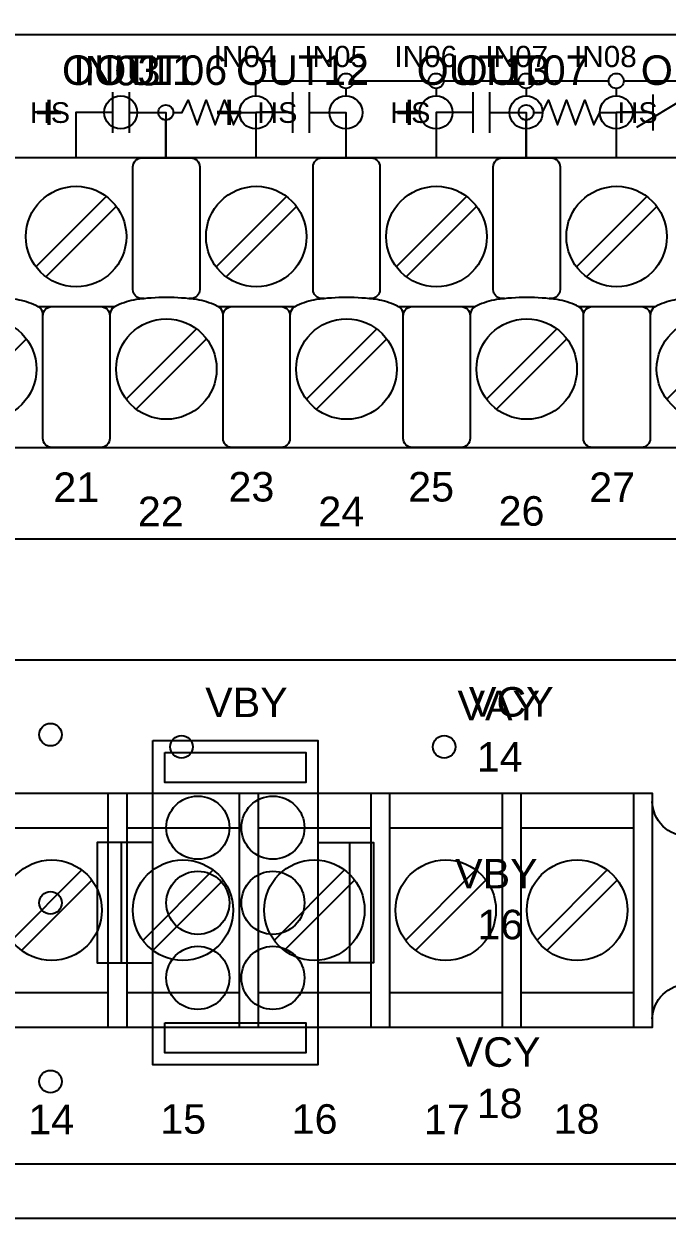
# Model space of a CAD drawing. Extents: x 1 to 47, y 1 to 34.6.
# Drawn here: x 34.401 to 36.543, y 8.595 to 12.571 of the extents above; entities that cross this region are included whole.
import ezdxf

# ---------------------------------------------------------------- set-up
doc = ezdxf.new("R2010")
doc.units = 0
doc.header["$MEASUREMENT"] = 0
for name, color, linetype in [('2_1__X__SCREW_TERMINAL_BLO', 7, 'CONTINUOUS'), ('2_2__2__CONNECTORIZED', 7, 'CONTINUOUS'), ('8_1__0__EMPTY_IO_BOARD_POS', 7, 'CONTINUOUS'), ('8_2__2___8__OPTOISOLATED_I', 7, 'CONTINUOUS'), ('8_3__7___8__OPTOISOLATED_I', 7, 'CONTINUOUS'), ('8_4__C___18__COMMON____6__', 7, 'CONTINUOUS'), ('8_5__D___18__COMMON____6__', 7, 'CONTINUOUS'), ('8_6__E___8__OPTOISOLATED_I', 7, 'CONTINUOUS'), ('8_7__4___18__COMMON____6__', 7, 'CONTINUOUS'), ('8_8__8___8__OPTOISOLATED_I', 7, 'CONTINUOUS'), ('9_0______DWG_', 7, 'CONTINUOUS')]:
    doc.layers.add(name, color=color, linetype=linetype)
doc.styles.add('ARIAL', font='arial.ttf')

msp = doc.modelspace()

# ---------------------------------------------------------------- linework, layer by layer
at = {"layer": '2_1__X__SCREW_TERMINAL_BLO'}
msp.add_lwpolyline([(33.8054, 10.0103), (36.493, 10.0103), (36.493, 9.2303), (33.8054, 9.2303)], close=True, dxfattribs=at)
for points in [[(34.6805, 10.0103), (34.6805, 9.2303)], [(34.743, 10.0103), (34.743, 9.2303)], [(35.118, 10.0103), (35.118, 9.2303)], [(35.1805, 10.0103), (35.1805, 9.2303)], [(35.5555, 10.0103), (35.5555, 9.2303)], [(35.6181, 10.0103), (35.6181, 9.2303)], [(35.9931, 10.0103), (35.9931, 9.2303)], [(36.0554, 10.0103), (36.0554, 9.2303)], [(36.4304, 10.0103), (36.4304, 9.2303)], [(34.3055, 9.8952), (34.6805, 9.8952)], [(34.743, 9.8952), (35.118, 9.8952)], [(35.1805, 9.8952), (35.5555, 9.8952)], [(35.6181, 9.8952), (35.9931, 9.8952)], [(36.0554, 9.8952), (36.4304, 9.8952)], [(34.5934, 9.7543), (34.3593, 9.5201)], [(35.0308, 9.7543), (34.7966, 9.5201)], [(35.4683, 9.7543), (35.2342, 9.5201)], [(35.9059, 9.7543), (35.6717, 9.5201)], [(36.3434, 9.7543), (36.1092, 9.5201)], [(34.6269, 9.7208), (34.3927, 9.4867)], [(35.0642, 9.7208), (34.8301, 9.4867)], [(35.5018, 9.7208), (35.2676, 9.4867)], [(35.9393, 9.7208), (35.7051, 9.4867)], [(36.3768, 9.7208), (36.1426, 9.4867)], [(34.6805, 9.3454), (34.3055, 9.3454)], [(35.118, 9.3454), (34.743, 9.3454)], [(35.5555, 9.3454), (35.1805, 9.3454)], [(35.9931, 9.3454), (35.6181, 9.3454)], [(36.4304, 9.3454), (36.0554, 9.3454)]]:
    msp.add_lwpolyline(points, dxfattribs=at)
msp.add_lwpolyline([(36.4932, 9.2584, -0.403969), (36.6111, 9.3743), (36.7413, 9.3743, 0.374201), (36.8559, 9.4831), (36.8559, 9.7575, 0.374201), (36.7413, 9.8663), (36.6111, 9.8663, -0.403969), (36.4932, 9.9822)], format="xyb", dxfattribs=at)
for centre, radius in [((34.9252, 10.1642), 0.0375), ((35.8002, 10.1642), 0.0375), ((34.4931, 9.6205), 0.1673), ((34.9304, 9.6205), 0.1673), ((35.368, 9.6205), 0.1673), ((35.8055, 9.6205), 0.1673), ((36.243, 9.6205), 0.1673)]:
    msp.add_circle(centre, radius, dxfattribs=at)
at = {"layer": '2_2__2__CONNECTORIZED'}
for points in [[(34.8301, 10.1853), (35.3799, 10.1853), (35.3799, 9.1053), (34.8301, 9.1053)], [(34.87, 10.1452), (35.34, 10.1452), (35.34, 10.0453), (34.87, 10.0453)], [(34.87, 9.2453), (35.34, 9.2453), (35.34, 9.1452), (34.87, 9.1452)]]:
    msp.add_lwpolyline(points, close=True, dxfattribs=at)
for points in [[(34.8301, 9.8453), (34.6451, 9.8453), (34.6451, 9.4453), (34.8301, 9.4453)], [(34.725, 9.8453), (34.725, 9.4453)], [(35.3799, 9.8453), (35.5649, 9.8453), (35.5649, 9.4453), (35.3799, 9.4453)], [(35.485, 9.8453), (35.485, 9.4453)]]:
    msp.add_lwpolyline(points, dxfattribs=at)
for centre, radius in [((34.489, 10.2049), 0.0375), ((34.9799, 9.8952), 0.1051), ((35.2299, 9.8952), 0.1051), ((34.9799, 9.6451), 0.1051), ((35.2299, 9.6451), 0.1051), ((34.489, 9.6453), 0.0375), ((34.9799, 9.3952), 0.1051), ((35.2299, 9.3952), 0.1051), ((34.489, 9.0498), 0.0375)]:
    msp.add_circle(centre, radius, dxfattribs=at)
at = {"layer": '8_1__0__EMPTY_IO_BOARD_POS'}
msp.add_lwpolyline([(33.2624, 11.3088), (33.2624, 11.1908, 0.414213), (33.2924, 11.1608), (38.2743, 11.1608, 0.414214), (38.3043, 11.1908), (38.3043, 11.5038), (38.3952, 11.7486, 0.480048), (38.2501, 11.9468), (38.0159, 11.9468, -0.414214), (37.9859, 11.9768), (37.9859, 12.0949, 0.414212), (37.9559, 12.1249), (37.9559, 12.125), (32.9749, 12.125, 0.414215), (32.9449, 12.095), (32.945, 11.7821), (32.854, 11.5374, 0.47859), (32.9991, 11.3388), (33.2324, 11.3388, -0.414214)], format="xyb", close=True, dxfattribs=at)
at = {"layer": '8_2__2___8__OPTOISOLATED_I'}
for points in [[(34.6953, 12.344), (34.6953, 12.209)], [(34.751, 12.344), (34.751, 12.209)], [(35.2953, 12.344), (35.2953, 12.209)], [(35.351, 12.344), (35.351, 12.209)], [(35.8953, 12.344), (35.8953, 12.209)], [(35.951, 12.344), (35.951, 12.209)], [(36.6056, 12.3265), (36.4406, 12.2265)], [(36.4953, 12.3365), (36.4953, 12.2165)], [(34.6953, 12.2765), (34.5732, 12.2765), (34.5732, 12.1253)], [(34.751, 12.2765), (34.8732, 12.2765), (34.8732, 12.1253)], [(35.2953, 12.2765), (35.1732, 12.2765), (35.1732, 12.1253)], [(35.351, 12.2765), (35.4732, 12.2765), (35.4732, 12.1253)], [(35.8953, 12.2765), (35.7732, 12.2765), (35.7732, 12.1253)], [(35.951, 12.2765), (36.0732, 12.2765), (36.0732, 12.1253)], [(36.4953, 12.2765), (36.3732, 12.2765), (36.3732, 12.1253)], [(34.6749, 11.997), (34.4407, 11.7628)], [(35.2749, 11.997), (35.0407, 11.7628)], [(35.8749, 11.997), (35.6407, 11.7628)], [(36.4749, 11.997), (36.2407, 11.7628)], [(34.7083, 11.9635), (34.4741, 11.7294)], [(35.3083, 11.9635), (35.0741, 11.7294)], [(35.9083, 11.9635), (35.6741, 11.7294)], [(36.5083, 11.9635), (36.2741, 11.7294)], [(34.448, 11.6299), (34.7031, 11.6299)], [(35.048, 11.6299), (35.3031, 11.6299)], [(35.648, 11.6299), (35.9031, 11.6299)], [(36.248, 11.6299), (36.5031, 11.6299)], [(34.9755, 11.556), (34.7413, 11.3218)], [(35.5755, 11.556), (35.3413, 11.3218)], [(36.1755, 11.556), (35.9413, 11.3218)], [(36.7755, 11.556), (36.5413, 11.3218)], [(34.4089, 11.5225), (34.1747, 11.2884)], [(35.0089, 11.5225), (34.7748, 11.2884)], [(35.6089, 11.5225), (35.3748, 11.2884)], [(36.2089, 11.5225), (35.9748, 11.2884)]]:
    msp.add_lwpolyline(points, dxfattribs=at)
msp.add_lwpolyline([(33.263, 11.3092), (33.263, 11.1912, 0.414213), (33.293, 11.1612), (38.2748, 11.1611, 0.414214), (38.3048, 11.1911), (38.3048, 11.5042), (38.3957, 11.7489, 0.480048), (38.2507, 11.9471), (38.0165, 11.9471, -0.414214), (37.9865, 11.9771), (37.9865, 12.0953, 0.414212), (37.9565, 12.1253), (37.9565, 12.1253), (32.9754, 12.1254, 0.414215), (32.9454, 12.0954), (32.9455, 11.7825), (32.8546, 11.5377, 0.47859), (32.9996, 11.3392), (33.233, 11.3392, -0.414214)], format="xyb", close=True, dxfattribs=at)
for points in [[(34.8015, 11.6566), (34.7936, 11.6566, -0.414214), (34.7636, 11.6866), (34.7636, 12.0953, -0.414214), (34.7936, 12.1253), (34.9564, 12.1253, -0.414214), (34.9864, 12.0953), (34.9864, 11.6866, -0.414214), (34.9564, 11.6566), (34.9496, 11.6566)], [(35.4015, 11.6566), (35.3936, 11.6566, -0.414214), (35.3636, 11.6866), (35.3636, 12.0953, -0.414214), (35.3936, 12.1253), (35.5564, 12.1253, -0.414214), (35.5864, 12.0953), (35.5864, 11.6866, -0.414214), (35.5564, 11.6566), (35.5496, 11.6566)], [(36.0015, 11.6566), (35.9936, 11.6566, -0.414214), (35.9636, 11.6866), (35.9636, 12.0953, -0.414214), (35.9936, 12.1253), (36.1564, 12.1253, -0.414214), (36.1864, 12.0953), (36.1864, 11.6866, -0.414214), (36.1564, 11.6566), (36.1496, 11.6566)], [(34.4645, 11.5999, 0.191033), (34.456, 11.6238, 0.081668), (34.4403, 11.634, 0.0591), (34.3766, 11.6533, 0.034646), (34.2751, 11.6604, 0.03436), (34.1744, 11.6533, 0.0591), (34.1107, 11.634, 0.081668), (34.0951, 11.6238, 0.191033), (34.0866, 11.5999)], [(35.0645, 11.5999, 0.191033), (35.056, 11.6238, 0.081668), (35.0404, 11.634, 0.0591), (34.9766, 11.6533, 0.034646), (34.8751, 11.6604, 0.03436), (34.7744, 11.6533, 0.0591), (34.7107, 11.634, 0.081668), (34.6951, 11.6238, 0.191033), (34.6866, 11.5999)], [(35.6645, 11.5999, 0.191033), (35.656, 11.6238, 0.081668), (35.6404, 11.634, 0.0591), (35.5766, 11.6533, 0.034646), (35.4751, 11.6604, 0.03436), (35.3744, 11.6533, 0.0591), (35.3107, 11.634, 0.081668), (35.2951, 11.6238, 0.191033), (35.2866, 11.5999)], [(36.2645, 11.5999, 0.191033), (36.256, 11.6238, 0.081668), (36.2404, 11.634, 0.0591), (36.1767, 11.6533, 0.034646), (36.0751, 11.6604, 0.03436), (35.9744, 11.6533, 0.0591), (35.9107, 11.634, 0.081668), (35.8951, 11.6238, 0.191033), (35.8866, 11.5999)], [(36.8645, 11.5999, 0.191033), (36.856, 11.6238, 0.081668), (36.8404, 11.634, 0.0591), (36.7767, 11.6533, 0.034646), (36.6751, 11.6604, 0.03436), (36.5744, 11.6533, 0.0591), (36.5107, 11.634, 0.081668), (36.4951, 11.6238, 0.191033), (36.4866, 11.5999)], [(34.6566, 11.6299, -0.414214), (34.6866, 11.5999), (34.6866, 11.1912, -0.414214), (34.6566, 11.1612), (34.4937, 11.1612, -0.414214), (34.4637, 11.1912), (34.4637, 11.5999, -0.414214), (34.4937, 11.6299)], [(35.2566, 11.6299, -0.414214), (35.2866, 11.5999), (35.2866, 11.1912, -0.414214), (35.2566, 11.1612), (35.0937, 11.1612, -0.414214), (35.0637, 11.1912), (35.0637, 11.5999, -0.414214), (35.0937, 11.6299)], [(35.8566, 11.6299, -0.414214), (35.8866, 11.5999), (35.8866, 11.1912, -0.414214), (35.8566, 11.1612), (35.6937, 11.1612, -0.414214), (35.6637, 11.1912), (35.6637, 11.5999, -0.414214), (35.6937, 11.6299)], [(36.4566, 11.6299, -0.414214), (36.4866, 11.5999), (36.4866, 11.1912, -0.414214), (36.4566, 11.1612), (36.2937, 11.1612, -0.414214), (36.2637, 11.1912), (36.2637, 11.5999, -0.414214), (36.2937, 11.6299)]]:
    msp.add_lwpolyline(points, format="xyb", dxfattribs=at)
for centre in [(34.5745, 11.8632), (35.1745, 11.8632), (35.7745, 11.8632), (36.3745, 11.8632), (34.2751, 11.4222), (34.8751, 11.4222), (35.4751, 11.4222), (36.0751, 11.4222), (36.6751, 11.4222)]:
    msp.add_circle(centre, 0.1673, dxfattribs=at)
at = {"layer": '8_3__7___8__OPTOISOLATED_I'}
for points in [[(34.6953, 12.344), (34.6953, 12.209)], [(34.7509, 12.344), (34.7509, 12.209)], [(35.2953, 12.344), (35.2953, 12.209)], [(35.3509, 12.344), (35.3509, 12.209)], [(35.8953, 12.344), (35.8953, 12.209)], [(35.9509, 12.344), (35.9509, 12.209)], [(36.6056, 12.3265), (36.4406, 12.2265)], [(36.4953, 12.3365), (36.4953, 12.2165)], [(34.6953, 12.2765), (34.5731, 12.2765), (34.5731, 12.1253)], [(34.7509, 12.2765), (34.8731, 12.2765), (34.8731, 12.1253)], [(35.2953, 12.2765), (35.1731, 12.2765), (35.1731, 12.1253)], [(35.3509, 12.2765), (35.4731, 12.2765), (35.4731, 12.1253)], [(35.8953, 12.2765), (35.7731, 12.2765), (35.7731, 12.1253)], [(35.9509, 12.2765), (36.0731, 12.2765), (36.0731, 12.1253)], [(36.4953, 12.2765), (36.3731, 12.2765), (36.3731, 12.1253)], [(34.6749, 11.997), (34.4407, 11.7628)], [(35.2749, 11.997), (35.0407, 11.7628)], [(35.8749, 11.997), (35.6407, 11.7628)], [(36.4749, 11.997), (36.2407, 11.7628)], [(34.7083, 11.9635), (34.4741, 11.7294)], [(35.3083, 11.9635), (35.0741, 11.7294)], [(35.9083, 11.9635), (35.6741, 11.7294)], [(36.5083, 11.9635), (36.2741, 11.7294)], [(34.448, 11.6299), (34.7031, 11.6299)], [(35.048, 11.6299), (35.3031, 11.6299)], [(35.648, 11.6299), (35.9031, 11.6299)], [(36.248, 11.6299), (36.5031, 11.6299)], [(34.9755, 11.556), (34.7413, 11.3218)], [(35.5755, 11.556), (35.3413, 11.3218)], [(36.1755, 11.556), (35.9413, 11.3218)], [(36.7755, 11.556), (36.5413, 11.3218)], [(34.4089, 11.5225), (34.1747, 11.2884)], [(35.0089, 11.5225), (34.7748, 11.2884)], [(35.6089, 11.5225), (35.3748, 11.2884)], [(36.2089, 11.5225), (35.9748, 11.2884)]]:
    msp.add_lwpolyline(points, dxfattribs=at)
msp.add_lwpolyline([(33.263, 11.3092), (33.263, 11.1912, 0.414213), (33.293, 11.1612), (38.2748, 11.1611, 0.414214), (38.3048, 11.1911), (38.3048, 11.5042), (38.3957, 11.7489, 0.480048), (38.2507, 11.9471), (38.0165, 11.9471, -0.414214), (37.9865, 11.9771), (37.9865, 12.0953, 0.414212), (37.9565, 12.1253), (37.9565, 12.1253), (32.9754, 12.1254, 0.414215), (32.9454, 12.0954), (32.9455, 11.7825), (32.8546, 11.5377, 0.47859), (32.9996, 11.3392), (33.233, 11.3392, -0.414214)], format="xyb", close=True, dxfattribs=at)
for points in [[(34.8015, 11.6566), (34.7936, 11.6566, -0.414214), (34.7636, 11.6866), (34.7636, 12.0953, -0.414214), (34.7936, 12.1253), (34.9564, 12.1253, -0.414214), (34.9864, 12.0953), (34.9864, 11.6866, -0.414214), (34.9564, 11.6566), (34.9496, 11.6566)], [(35.4015, 11.6566), (35.3936, 11.6566, -0.414214), (35.3636, 11.6866), (35.3636, 12.0953, -0.414214), (35.3936, 12.1253), (35.5564, 12.1253, -0.414214), (35.5864, 12.0953), (35.5864, 11.6866, -0.414214), (35.5564, 11.6566), (35.5496, 11.6566)], [(36.0015, 11.6566), (35.9936, 11.6566, -0.414214), (35.9636, 11.6866), (35.9636, 12.0953, -0.414214), (35.9936, 12.1253), (36.1564, 12.1253, -0.414214), (36.1864, 12.0953), (36.1864, 11.6866, -0.414214), (36.1564, 11.6566), (36.1496, 11.6566)], [(34.4645, 11.5999, 0.191033), (34.456, 11.6238, 0.081668), (34.4403, 11.634, 0.0591), (34.3766, 11.6533, 0.034646), (34.2751, 11.6604, 0.03436), (34.1744, 11.6533, 0.0591), (34.1107, 11.634, 0.081668), (34.0951, 11.6238, 0.191033), (34.0866, 11.5999)], [(35.0645, 11.5999, 0.191033), (35.056, 11.6238, 0.081668), (35.0404, 11.634, 0.0591), (34.9766, 11.6533, 0.034646), (34.8751, 11.6604, 0.03436), (34.7744, 11.6533, 0.0591), (34.7107, 11.634, 0.081668), (34.6951, 11.6238, 0.191033), (34.6866, 11.5999)], [(35.6645, 11.5999, 0.191033), (35.656, 11.6238, 0.081668), (35.6404, 11.634, 0.0591), (35.5766, 11.6533, 0.034646), (35.4751, 11.6604, 0.03436), (35.3744, 11.6533, 0.0591), (35.3107, 11.634, 0.081668), (35.2951, 11.6238, 0.191033), (35.2866, 11.5999)], [(36.2645, 11.5999, 0.191033), (36.256, 11.6238, 0.081668), (36.2404, 11.634, 0.0591), (36.1767, 11.6533, 0.034646), (36.0751, 11.6604, 0.03436), (35.9744, 11.6533, 0.0591), (35.9107, 11.634, 0.081668), (35.8951, 11.6238, 0.191033), (35.8866, 11.5999)], [(36.8645, 11.5999, 0.191033), (36.856, 11.6238, 0.081668), (36.8404, 11.634, 0.0591), (36.7767, 11.6533, 0.034646), (36.6751, 11.6604, 0.03436), (36.5744, 11.6533, 0.0591), (36.5107, 11.634, 0.081668), (36.4951, 11.6238, 0.191033), (36.4866, 11.5999)], [(34.6566, 11.6299, -0.414214), (34.6866, 11.5999), (34.6866, 11.1912, -0.414214), (34.6566, 11.1612), (34.4937, 11.1612, -0.414214), (34.4637, 11.1912), (34.4637, 11.5999, -0.414214), (34.4937, 11.6299)], [(35.2566, 11.6299, -0.414214), (35.2866, 11.5999), (35.2866, 11.1912, -0.414214), (35.2566, 11.1612), (35.0937, 11.1612, -0.414214), (35.0637, 11.1912), (35.0637, 11.5999, -0.414214), (35.0937, 11.6299)], [(35.8566, 11.6299, -0.414214), (35.8866, 11.5999), (35.8866, 11.1912, -0.414214), (35.8566, 11.1612), (35.6937, 11.1612, -0.414214), (35.6637, 11.1912), (35.6637, 11.5999, -0.414214), (35.6937, 11.6299)], [(36.4566, 11.6299, -0.414214), (36.4866, 11.5999), (36.4866, 11.1912, -0.414214), (36.4566, 11.1612), (36.2937, 11.1612, -0.414214), (36.2637, 11.1912), (36.2637, 11.5999, -0.414214), (36.2937, 11.6299)]]:
    msp.add_lwpolyline(points, format="xyb", dxfattribs=at)
for centre in [(34.5745, 11.8632), (35.1745, 11.8632), (35.7745, 11.8632), (36.3745, 11.8632), (34.2751, 11.4222), (34.8751, 11.4222), (35.4751, 11.4222), (36.0751, 11.4222), (36.6751, 11.4222)]:
    msp.add_circle(centre, 0.1673, dxfattribs=at)
at = {"layer": '8_4__C___18__COMMON____6__'}
for points in [[(35.1731, 12.3315), (35.1731, 12.3815), (35.4481, 12.3815)], [(35.4981, 12.3815), (35.7481, 12.3815)], [(35.7981, 12.3815), (36.0481, 12.3815)], [(36.0981, 12.3815), (36.3481, 12.3815)], [(36.3981, 12.3815), (36.6481, 12.3815)], [(35.4731, 12.3565), (35.4731, 12.3315)], [(35.7731, 12.3565), (35.7731, 12.3315)], [(36.0731, 12.3565), (36.0731, 12.3315)], [(36.3731, 12.3565), (36.3731, 12.3315)], [(34.6681, 12.2765), (34.5731, 12.2765), (34.5731, 12.1253)], [(34.7781, 12.2765), (34.8731, 12.2765), (34.8731, 12.1253)], [(35.1731, 12.2215), (35.1731, 12.1253)], [(35.4731, 12.2215), (35.4731, 12.1253)], [(35.7731, 12.2215), (35.7731, 12.1253)], [(36.0731, 12.2215), (36.0731, 12.1253)], [(36.3731, 12.2215), (36.3731, 12.1253)], [(34.6749, 11.997), (34.4407, 11.7628)], [(35.2749, 11.997), (35.0407, 11.7628)], [(35.8749, 11.997), (35.6407, 11.7628)], [(36.4749, 11.997), (36.2407, 11.7628)], [(34.7083, 11.9635), (34.4741, 11.7294)], [(35.3083, 11.9635), (35.0741, 11.7294)], [(35.9083, 11.9635), (35.6741, 11.7294)], [(36.5083, 11.9635), (36.2741, 11.7294)], [(34.448, 11.6299), (34.7031, 11.6299)], [(35.048, 11.6299), (35.3031, 11.6299)], [(35.648, 11.6299), (35.9031, 11.6299)], [(36.248, 11.6299), (36.5031, 11.6299)], [(34.9755, 11.556), (34.7413, 11.3218)], [(35.5755, 11.556), (35.3413, 11.3218)], [(36.1755, 11.556), (35.9413, 11.3218)], [(36.7755, 11.556), (36.5413, 11.3218)], [(34.4089, 11.5225), (34.1747, 11.2884)], [(35.0089, 11.5225), (34.7748, 11.2884)], [(35.6089, 11.5225), (35.3748, 11.2884)], [(36.2089, 11.5225), (35.9748, 11.2884)]]:
    msp.add_lwpolyline(points, dxfattribs=at)
msp.add_lwpolyline([(33.263, 11.3092), (33.263, 11.1912, 0.414213), (33.293, 11.1612), (38.2748, 11.1611, 0.414214), (38.3048, 11.1911), (38.3048, 11.5042), (38.3957, 11.7489, 0.480048), (38.2507, 11.9471), (38.0165, 11.9471, -0.414214), (37.9865, 11.9771), (37.9865, 12.0953, 0.414212), (37.9565, 12.1253), (37.9565, 12.1253), (32.9754, 12.1254, 0.414215), (32.9454, 12.0954), (32.9455, 11.7825), (32.8546, 11.5377, 0.47859), (32.9996, 11.3392), (33.233, 11.3392, -0.414214)], format="xyb", close=True, dxfattribs=at)
for points in [[(34.8015, 11.6566), (34.7936, 11.6566, -0.414214), (34.7636, 11.6866), (34.7636, 12.0953, -0.414214), (34.7936, 12.1253), (34.9564, 12.1253, -0.414214), (34.9864, 12.0953), (34.9864, 11.6866, -0.414214), (34.9564, 11.6566), (34.9496, 11.6566)], [(35.4015, 11.6566), (35.3936, 11.6566, -0.414214), (35.3636, 11.6866), (35.3636, 12.0953, -0.414214), (35.3936, 12.1253), (35.5564, 12.1253, -0.414214), (35.5864, 12.0953), (35.5864, 11.6866, -0.414214), (35.5564, 11.6566), (35.5496, 11.6566)], [(36.0015, 11.6566), (35.9936, 11.6566, -0.414214), (35.9636, 11.6866), (35.9636, 12.0953, -0.414214), (35.9936, 12.1253), (36.1564, 12.1253, -0.414214), (36.1864, 12.0953), (36.1864, 11.6866, -0.414214), (36.1564, 11.6566), (36.1496, 11.6566)], [(34.4645, 11.5999, 0.191033), (34.456, 11.6238, 0.081668), (34.4403, 11.634, 0.0591), (34.3766, 11.6533, 0.034646), (34.2751, 11.6604, 0.03436), (34.1744, 11.6533, 0.0591), (34.1107, 11.634, 0.081668), (34.0951, 11.6238, 0.191033), (34.0866, 11.5999)], [(35.0645, 11.5999, 0.191033), (35.056, 11.6238, 0.081668), (35.0404, 11.634, 0.0591), (34.9766, 11.6533, 0.034646), (34.8751, 11.6604, 0.03436), (34.7744, 11.6533, 0.0591), (34.7107, 11.634, 0.081668), (34.6951, 11.6238, 0.191033), (34.6866, 11.5999)], [(35.6645, 11.5999, 0.191033), (35.656, 11.6238, 0.081668), (35.6404, 11.634, 0.0591), (35.5766, 11.6533, 0.034646), (35.4751, 11.6604, 0.03436), (35.3744, 11.6533, 0.0591), (35.3107, 11.634, 0.081668), (35.2951, 11.6238, 0.191033), (35.2866, 11.5999)], [(36.2645, 11.5999, 0.191033), (36.256, 11.6238, 0.081668), (36.2404, 11.634, 0.0591), (36.1767, 11.6533, 0.034646), (36.0751, 11.6604, 0.03436), (35.9744, 11.6533, 0.0591), (35.9107, 11.634, 0.081668), (35.8951, 11.6238, 0.191033), (35.8866, 11.5999)], [(36.8645, 11.5999, 0.191033), (36.856, 11.6238, 0.081668), (36.8404, 11.634, 0.0591), (36.7767, 11.6533, 0.034646), (36.6751, 11.6604, 0.03436), (36.5744, 11.6533, 0.0591), (36.5107, 11.634, 0.081668), (36.4951, 11.6238, 0.191033), (36.4866, 11.5999)], [(34.6566, 11.6299, -0.414214), (34.6866, 11.5999), (34.6866, 11.1912, -0.414214), (34.6566, 11.1612), (34.4937, 11.1612, -0.414214), (34.4637, 11.1912), (34.4637, 11.5999, -0.414214), (34.4937, 11.6299)], [(35.2566, 11.6299, -0.414214), (35.2866, 11.5999), (35.2866, 11.1912, -0.414214), (35.2566, 11.1612), (35.0937, 11.1612, -0.414214), (35.0637, 11.1912), (35.0637, 11.5999, -0.414214), (35.0937, 11.6299)], [(35.8566, 11.6299, -0.414214), (35.8866, 11.5999), (35.8866, 11.1912, -0.414214), (35.8566, 11.1612), (35.6937, 11.1612, -0.414214), (35.6637, 11.1912), (35.6637, 11.5999, -0.414214), (35.6937, 11.6299)], [(36.4566, 11.6299, -0.414214), (36.4866, 11.5999), (36.4866, 11.1912, -0.414214), (36.4566, 11.1612), (36.2937, 11.1612, -0.414214), (36.2637, 11.1912), (36.2637, 11.5999, -0.414214), (36.2937, 11.6299)]]:
    msp.add_lwpolyline(points, format="xyb", dxfattribs=at)
for centre, radius in [((35.4731, 12.3815), 0.025), ((35.7731, 12.3815), 0.025), ((36.0731, 12.3815), 0.025), ((36.3731, 12.3815), 0.025), ((34.7231, 12.2765), 0.055), ((35.1731, 12.2765), 0.055), ((35.4731, 12.2765), 0.055), ((35.7731, 12.2765), 0.055), ((36.0731, 12.2765), 0.055), ((36.3731, 12.2765), 0.055), ((34.5745, 11.8632), 0.1673), ((35.1745, 11.8632), 0.1673), ((35.7745, 11.8632), 0.1673), ((36.3745, 11.8632), 0.1673), ((34.2751, 11.4222), 0.1673), ((34.8751, 11.4222), 0.1673), ((35.4751, 11.4222), 0.1673), ((36.0751, 11.4222), 0.1673), ((36.6751, 11.4222), 0.1673)]:
    msp.add_circle(centre, radius, dxfattribs=at)
at = {"layer": '8_5__D___18__COMMON____6__'}
for points in [[(35.1731, 12.3315), (35.1731, 12.3815), (35.4481, 12.3815)], [(35.4981, 12.3815), (35.7481, 12.3815)], [(35.7981, 12.3815), (36.0481, 12.3815)], [(36.0981, 12.3815), (36.3481, 12.3815)], [(36.3981, 12.3815), (36.6481, 12.3815)], [(35.4731, 12.3565), (35.4731, 12.3315)], [(35.7731, 12.3565), (35.7731, 12.3315)], [(36.0731, 12.3565), (36.0731, 12.3315)], [(36.3731, 12.3565), (36.3731, 12.3315)], [(34.6681, 12.2765), (34.5731, 12.2765), (34.5731, 12.1253)], [(34.7781, 12.2765), (34.8731, 12.2765), (34.8731, 12.1253)], [(35.1731, 12.2215), (35.1731, 12.1253)], [(35.4731, 12.2215), (35.4731, 12.1253)], [(35.7731, 12.2215), (35.7731, 12.1253)], [(36.0731, 12.2215), (36.0731, 12.1253)], [(36.3731, 12.2215), (36.3731, 12.1253)], [(34.6749, 11.997), (34.4407, 11.7628)], [(35.2749, 11.997), (35.0407, 11.7628)], [(35.8749, 11.997), (35.6407, 11.7628)], [(36.4749, 11.997), (36.2407, 11.7628)], [(34.7083, 11.9635), (34.4741, 11.7294)], [(35.3083, 11.9635), (35.0741, 11.7294)], [(35.9083, 11.9635), (35.6741, 11.7294)], [(36.5083, 11.9635), (36.2741, 11.7294)], [(34.448, 11.6299), (34.7031, 11.6299)], [(35.048, 11.6299), (35.3031, 11.6299)], [(35.648, 11.6299), (35.9031, 11.6299)], [(36.248, 11.6299), (36.5031, 11.6299)], [(34.9755, 11.556), (34.7413, 11.3218)], [(35.5755, 11.556), (35.3413, 11.3218)], [(36.1755, 11.556), (35.9413, 11.3218)], [(36.7755, 11.556), (36.5413, 11.3218)], [(34.4089, 11.5225), (34.1747, 11.2884)], [(35.0089, 11.5225), (34.7748, 11.2884)], [(35.6089, 11.5225), (35.3748, 11.2884)], [(36.2089, 11.5225), (35.9748, 11.2884)]]:
    msp.add_lwpolyline(points, dxfattribs=at)
msp.add_lwpolyline([(33.263, 11.3092), (33.263, 11.1912, 0.414213), (33.293, 11.1612), (38.2748, 11.1611, 0.414214), (38.3048, 11.1911), (38.3048, 11.5042), (38.3957, 11.7489, 0.480048), (38.2507, 11.9471), (38.0165, 11.9471, -0.414214), (37.9865, 11.9771), (37.9865, 12.0953, 0.414212), (37.9565, 12.1253), (37.9565, 12.1253), (32.9754, 12.1254, 0.414215), (32.9454, 12.0954), (32.9455, 11.7825), (32.8546, 11.5377, 0.47859), (32.9996, 11.3392), (33.233, 11.3392, -0.414214)], format="xyb", close=True, dxfattribs=at)
for points in [[(34.8015, 11.6566), (34.7936, 11.6566, -0.414214), (34.7636, 11.6866), (34.7636, 12.0953, -0.414214), (34.7936, 12.1253), (34.9564, 12.1253, -0.414214), (34.9864, 12.0953), (34.9864, 11.6866, -0.414214), (34.9564, 11.6566), (34.9496, 11.6566)], [(35.4015, 11.6566), (35.3936, 11.6566, -0.414214), (35.3636, 11.6866), (35.3636, 12.0953, -0.414214), (35.3936, 12.1253), (35.5564, 12.1253, -0.414214), (35.5864, 12.0953), (35.5864, 11.6866, -0.414214), (35.5564, 11.6566), (35.5496, 11.6566)], [(36.0015, 11.6566), (35.9936, 11.6566, -0.414214), (35.9636, 11.6866), (35.9636, 12.0953, -0.414214), (35.9936, 12.1253), (36.1564, 12.1253, -0.414214), (36.1864, 12.0953), (36.1864, 11.6866, -0.414214), (36.1564, 11.6566), (36.1496, 11.6566)], [(34.4645, 11.5999, 0.191033), (34.456, 11.6238, 0.081668), (34.4403, 11.634, 0.0591), (34.3766, 11.6533, 0.034646), (34.2751, 11.6604, 0.03436), (34.1744, 11.6533, 0.0591), (34.1107, 11.634, 0.081668), (34.0951, 11.6238, 0.191033), (34.0866, 11.5999)], [(35.0645, 11.5999, 0.191033), (35.056, 11.6238, 0.081668), (35.0404, 11.634, 0.0591), (34.9766, 11.6533, 0.034646), (34.8751, 11.6604, 0.03436), (34.7744, 11.6533, 0.0591), (34.7107, 11.634, 0.081668), (34.6951, 11.6238, 0.191033), (34.6866, 11.5999)], [(35.6645, 11.5999, 0.191033), (35.656, 11.6238, 0.081668), (35.6404, 11.634, 0.0591), (35.5766, 11.6533, 0.034646), (35.4751, 11.6604, 0.03436), (35.3744, 11.6533, 0.0591), (35.3107, 11.634, 0.081668), (35.2951, 11.6238, 0.191033), (35.2866, 11.5999)], [(36.2645, 11.5999, 0.191033), (36.256, 11.6238, 0.081668), (36.2404, 11.634, 0.0591), (36.1767, 11.6533, 0.034646), (36.0751, 11.6604, 0.03436), (35.9744, 11.6533, 0.0591), (35.9107, 11.634, 0.081668), (35.8951, 11.6238, 0.191033), (35.8866, 11.5999)], [(36.8645, 11.5999, 0.191033), (36.856, 11.6238, 0.081668), (36.8404, 11.634, 0.0591), (36.7767, 11.6533, 0.034646), (36.6751, 11.6604, 0.03436), (36.5744, 11.6533, 0.0591), (36.5107, 11.634, 0.081668), (36.4951, 11.6238, 0.191033), (36.4866, 11.5999)], [(34.6566, 11.6299, -0.414214), (34.6866, 11.5999), (34.6866, 11.1912, -0.414214), (34.6566, 11.1612), (34.4937, 11.1612, -0.414214), (34.4637, 11.1912), (34.4637, 11.5999, -0.414214), (34.4937, 11.6299)], [(35.2566, 11.6299, -0.414214), (35.2866, 11.5999), (35.2866, 11.1912, -0.414214), (35.2566, 11.1612), (35.0937, 11.1612, -0.414214), (35.0637, 11.1912), (35.0637, 11.5999, -0.414214), (35.0937, 11.6299)], [(35.8566, 11.6299, -0.414214), (35.8866, 11.5999), (35.8866, 11.1912, -0.414214), (35.8566, 11.1612), (35.6937, 11.1612, -0.414214), (35.6637, 11.1912), (35.6637, 11.5999, -0.414214), (35.6937, 11.6299)], [(36.4566, 11.6299, -0.414214), (36.4866, 11.5999), (36.4866, 11.1912, -0.414214), (36.4566, 11.1612), (36.2937, 11.1612, -0.414214), (36.2637, 11.1912), (36.2637, 11.5999, -0.414214), (36.2937, 11.6299)]]:
    msp.add_lwpolyline(points, format="xyb", dxfattribs=at)
for centre, radius in [((35.4731, 12.3815), 0.025), ((35.7731, 12.3815), 0.025), ((36.0731, 12.3815), 0.025), ((36.3731, 12.3815), 0.025), ((34.7231, 12.2765), 0.055), ((35.1731, 12.2765), 0.055), ((35.4731, 12.2765), 0.055), ((35.7731, 12.2765), 0.055), ((36.0731, 12.2765), 0.055), ((36.3731, 12.2765), 0.055), ((34.5745, 11.8632), 0.1673), ((35.1745, 11.8632), 0.1673), ((35.7745, 11.8632), 0.1673), ((36.3745, 11.8632), 0.1673), ((34.2751, 11.4222), 0.1673), ((34.8751, 11.4222), 0.1673), ((35.4751, 11.4222), 0.1673), ((36.0751, 11.4222), 0.1673), ((36.6751, 11.4222), 0.1673)]:
    msp.add_circle(centre, radius, dxfattribs=at)
at = {"layer": '8_6__E___8__OPTOISOLATED_I'}
for points in [[(34.6953, 12.3365), (34.6953, 12.2165)], [(34.751, 12.3365), (34.751, 12.2165)], [(35.8953, 12.3365), (35.8953, 12.2165)], [(35.9509, 12.3365), (35.9509, 12.2165)], [(34.8982, 12.2765), (34.9281, 12.2765), (34.9481, 12.3177), (34.9781, 12.2352), (35.0081, 12.3177), (35.0381, 12.2352), (35.0682, 12.3177), (35.0982, 12.2352), (35.1182, 12.2765), (35.1732, 12.2765), (35.1732, 12.1253)], [(36.0981, 12.2765), (36.1281, 12.2765), (36.1481, 12.3177), (36.1781, 12.2352), (36.2081, 12.3177), (36.2381, 12.2352), (36.2681, 12.3177), (36.2982, 12.2352), (36.3182, 12.2765), (36.3731, 12.2765), (36.3731, 12.1253)], [(34.6953, 12.2765), (34.5732, 12.2765), (34.5732, 12.1253)], [(34.751, 12.2765), (34.8482, 12.2765)], [(34.8732, 12.1253), (34.8732, 12.2515)], [(35.8953, 12.2765), (35.7731, 12.2765), (35.7731, 12.1253)], [(35.9509, 12.2765), (36.0481, 12.2765)], [(36.0731, 12.1253), (36.0731, 12.2515)], [(34.6749, 11.997), (34.4407, 11.7628)], [(35.2749, 11.997), (35.0407, 11.7628)], [(35.8749, 11.997), (35.6407, 11.7628)], [(36.4749, 11.997), (36.2407, 11.7628)], [(34.7083, 11.9635), (34.4741, 11.7294)], [(35.3083, 11.9635), (35.0741, 11.7294)], [(35.9083, 11.9635), (35.6741, 11.7294)], [(36.5083, 11.9635), (36.2741, 11.7294)], [(34.448, 11.6299), (34.7031, 11.6299)], [(35.048, 11.6299), (35.3031, 11.6299)], [(35.648, 11.6299), (35.9031, 11.6299)], [(36.248, 11.6299), (36.5031, 11.6299)], [(34.9755, 11.556), (34.7413, 11.3218)], [(35.5755, 11.556), (35.3413, 11.3218)], [(36.1755, 11.556), (35.9413, 11.3218)], [(36.7755, 11.556), (36.5413, 11.3218)], [(34.4089, 11.5225), (34.1747, 11.2884)], [(35.0089, 11.5225), (34.7748, 11.2884)], [(35.6089, 11.5225), (35.3748, 11.2884)], [(36.2089, 11.5225), (35.9748, 11.2884)]]:
    msp.add_lwpolyline(points, dxfattribs=at)
msp.add_lwpolyline([(33.263, 11.3092), (33.263, 11.1912, 0.414213), (33.293, 11.1612), (38.2748, 11.1611, 0.414214), (38.3048, 11.1911), (38.3048, 11.5042), (38.3957, 11.7489, 0.480048), (38.2507, 11.9471), (38.0165, 11.9471, -0.414214), (37.9865, 11.9771), (37.9865, 12.0953, 0.414212), (37.9565, 12.1253), (37.9565, 12.1253), (32.9754, 12.1254, 0.414215), (32.9454, 12.0954), (32.9455, 11.7825), (32.8546, 11.5377, 0.47859), (32.9996, 11.3392), (33.233, 11.3392, -0.414214)], format="xyb", close=True, dxfattribs=at)
for points in [[(34.8015, 11.6566), (34.7936, 11.6566, -0.414214), (34.7636, 11.6866), (34.7636, 12.0953, -0.414214), (34.7936, 12.1253), (34.9564, 12.1253, -0.414214), (34.9864, 12.0953), (34.9864, 11.6866, -0.414214), (34.9564, 11.6566), (34.9496, 11.6566)], [(35.4015, 11.6566), (35.3936, 11.6566, -0.414214), (35.3636, 11.6866), (35.3636, 12.0953, -0.414214), (35.3936, 12.1253), (35.5564, 12.1253, -0.414214), (35.5864, 12.0953), (35.5864, 11.6866, -0.414214), (35.5564, 11.6566), (35.5496, 11.6566)], [(36.0015, 11.6566), (35.9936, 11.6566, -0.414214), (35.9636, 11.6866), (35.9636, 12.0953, -0.414214), (35.9936, 12.1253), (36.1564, 12.1253, -0.414214), (36.1864, 12.0953), (36.1864, 11.6866, -0.414214), (36.1564, 11.6566), (36.1496, 11.6566)], [(34.4645, 11.5999, 0.191033), (34.456, 11.6238, 0.081668), (34.4403, 11.634, 0.0591), (34.3766, 11.6533, 0.034646), (34.2751, 11.6604, 0.03436), (34.1744, 11.6533, 0.0591), (34.1107, 11.634, 0.081668), (34.0951, 11.6238, 0.191033), (34.0866, 11.5999)], [(35.0645, 11.5999, 0.191033), (35.056, 11.6238, 0.081668), (35.0404, 11.634, 0.0591), (34.9766, 11.6533, 0.034646), (34.8751, 11.6604, 0.03436), (34.7744, 11.6533, 0.0591), (34.7107, 11.634, 0.081668), (34.6951, 11.6238, 0.191033), (34.6866, 11.5999)], [(35.6645, 11.5999, 0.191033), (35.656, 11.6238, 0.081668), (35.6404, 11.634, 0.0591), (35.5766, 11.6533, 0.034646), (35.4751, 11.6604, 0.03436), (35.3744, 11.6533, 0.0591), (35.3107, 11.634, 0.081668), (35.2951, 11.6238, 0.191033), (35.2866, 11.5999)], [(36.2645, 11.5999, 0.191033), (36.256, 11.6238, 0.081668), (36.2404, 11.634, 0.0591), (36.1767, 11.6533, 0.034646), (36.0751, 11.6604, 0.03436), (35.9744, 11.6533, 0.0591), (35.9107, 11.634, 0.081668), (35.8951, 11.6238, 0.191033), (35.8866, 11.5999)], [(36.8645, 11.5999, 0.191033), (36.856, 11.6238, 0.081668), (36.8404, 11.634, 0.0591), (36.7767, 11.6533, 0.034646), (36.6751, 11.6604, 0.03436), (36.5744, 11.6533, 0.0591), (36.5107, 11.634, 0.081668), (36.4951, 11.6238, 0.191033), (36.4866, 11.5999)], [(34.6566, 11.6299, -0.414214), (34.6866, 11.5999), (34.6866, 11.1912, -0.414214), (34.6566, 11.1612), (34.4937, 11.1612, -0.414214), (34.4637, 11.1912), (34.4637, 11.5999, -0.414214), (34.4937, 11.6299)], [(35.2566, 11.6299, -0.414214), (35.2866, 11.5999), (35.2866, 11.1912, -0.414214), (35.2566, 11.1612), (35.0937, 11.1612, -0.414214), (35.0637, 11.1912), (35.0637, 11.5999, -0.414214), (35.0937, 11.6299)], [(35.8566, 11.6299, -0.414214), (35.8866, 11.5999), (35.8866, 11.1912, -0.414214), (35.8566, 11.1612), (35.6937, 11.1612, -0.414214), (35.6637, 11.1912), (35.6637, 11.5999, -0.414214), (35.6937, 11.6299)], [(36.4566, 11.6299, -0.414214), (36.4866, 11.5999), (36.4866, 11.1912, -0.414214), (36.4566, 11.1612), (36.2937, 11.1612, -0.414214), (36.2637, 11.1912), (36.2637, 11.5999, -0.414214), (36.2937, 11.6299)]]:
    msp.add_lwpolyline(points, format="xyb", dxfattribs=at)
for centre, radius in [((34.8732, 12.2765), 0.025), ((36.0731, 12.2765), 0.025), ((34.5745, 11.8632), 0.1673), ((35.1745, 11.8632), 0.1673), ((35.7745, 11.8632), 0.1673), ((36.3745, 11.8632), 0.1673), ((34.2751, 11.4222), 0.1673), ((34.8751, 11.4222), 0.1673), ((35.4751, 11.4222), 0.1673), ((36.0751, 11.4222), 0.1673), ((36.6751, 11.4222), 0.1673)]:
    msp.add_circle(centre, radius, dxfattribs=at)
at = {"layer": '8_7__4___18__COMMON____6__'}
for points in [[(35.1732, 12.3315), (35.1732, 12.3815), (35.4482, 12.3815)], [(35.4982, 12.3815), (35.7482, 12.3815)], [(35.7982, 12.3815), (36.0482, 12.3815)], [(36.0982, 12.3815), (36.3482, 12.3815)], [(36.3982, 12.3815), (36.6482, 12.3815)], [(35.4732, 12.3565), (35.4732, 12.3315)], [(35.7732, 12.3565), (35.7732, 12.3315)], [(36.0732, 12.3565), (36.0732, 12.3315)], [(36.3732, 12.3565), (36.3732, 12.3315)], [(34.6681, 12.2765), (34.5732, 12.2765), (34.5732, 12.1253)], [(34.7781, 12.2765), (34.8732, 12.2765), (34.8732, 12.1253)], [(35.1732, 12.2215), (35.1732, 12.1253)], [(35.4732, 12.2215), (35.4732, 12.1253)], [(35.7732, 12.2215), (35.7732, 12.1253)], [(36.0732, 12.2215), (36.0732, 12.1253)], [(36.3732, 12.2215), (36.3732, 12.1253)], [(34.6749, 11.997), (34.4407, 11.7628)], [(35.2749, 11.997), (35.0407, 11.7628)], [(35.8749, 11.997), (35.6407, 11.7628)], [(36.4749, 11.997), (36.2407, 11.7628)], [(34.7083, 11.9635), (34.4741, 11.7294)], [(35.3083, 11.9635), (35.0741, 11.7294)], [(35.9083, 11.9635), (35.6741, 11.7294)], [(36.5083, 11.9635), (36.2741, 11.7294)], [(34.448, 11.6299), (34.7031, 11.6299)], [(35.048, 11.6299), (35.3031, 11.6299)], [(35.648, 11.6299), (35.9031, 11.6299)], [(36.248, 11.6299), (36.5031, 11.6299)], [(34.9755, 11.556), (34.7413, 11.3218)], [(35.5755, 11.556), (35.3413, 11.3218)], [(36.1755, 11.556), (35.9413, 11.3218)], [(36.7755, 11.556), (36.5413, 11.3218)], [(34.4089, 11.5225), (34.1747, 11.2884)], [(35.0089, 11.5225), (34.7748, 11.2884)], [(35.6089, 11.5225), (35.3748, 11.2884)], [(36.2089, 11.5225), (35.9748, 11.2884)]]:
    msp.add_lwpolyline(points, dxfattribs=at)
msp.add_lwpolyline([(33.263, 11.3092), (33.263, 11.1912, 0.414213), (33.293, 11.1612), (38.2748, 11.1611, 0.414214), (38.3048, 11.1911), (38.3048, 11.5042), (38.3957, 11.7489, 0.480048), (38.2507, 11.9471), (38.0165, 11.9471, -0.414214), (37.9865, 11.9771), (37.9865, 12.0953, 0.414212), (37.9565, 12.1253), (37.9565, 12.1253), (32.9754, 12.1254, 0.414215), (32.9454, 12.0954), (32.9455, 11.7825), (32.8546, 11.5377, 0.47859), (32.9996, 11.3392), (33.233, 11.3392, -0.414214)], format="xyb", close=True, dxfattribs=at)
for points in [[(34.8015, 11.6566), (34.7936, 11.6566, -0.414214), (34.7636, 11.6866), (34.7636, 12.0953, -0.414214), (34.7936, 12.1253), (34.9564, 12.1253, -0.414214), (34.9864, 12.0953), (34.9864, 11.6866, -0.414214), (34.9564, 11.6566), (34.9496, 11.6566)], [(35.4015, 11.6566), (35.3936, 11.6566, -0.414214), (35.3636, 11.6866), (35.3636, 12.0953, -0.414214), (35.3936, 12.1253), (35.5564, 12.1253, -0.414214), (35.5864, 12.0953), (35.5864, 11.6866, -0.414214), (35.5564, 11.6566), (35.5496, 11.6566)], [(36.0015, 11.6566), (35.9936, 11.6566, -0.414214), (35.9636, 11.6866), (35.9636, 12.0953, -0.414214), (35.9936, 12.1253), (36.1564, 12.1253, -0.414214), (36.1864, 12.0953), (36.1864, 11.6866, -0.414214), (36.1564, 11.6566), (36.1496, 11.6566)], [(34.4645, 11.5999, 0.191033), (34.456, 11.6238, 0.081668), (34.4403, 11.634, 0.0591), (34.3766, 11.6533, 0.034646), (34.2751, 11.6604, 0.03436), (34.1744, 11.6533, 0.0591), (34.1107, 11.634, 0.081668), (34.0951, 11.6238, 0.191033), (34.0866, 11.5999)], [(35.0645, 11.5999, 0.191033), (35.056, 11.6238, 0.081668), (35.0404, 11.634, 0.0591), (34.9766, 11.6533, 0.034646), (34.8751, 11.6604, 0.03436), (34.7744, 11.6533, 0.0591), (34.7107, 11.634, 0.081668), (34.6951, 11.6238, 0.191033), (34.6866, 11.5999)], [(35.6645, 11.5999, 0.191033), (35.656, 11.6238, 0.081668), (35.6404, 11.634, 0.0591), (35.5766, 11.6533, 0.034646), (35.4751, 11.6604, 0.03436), (35.3744, 11.6533, 0.0591), (35.3107, 11.634, 0.081668), (35.2951, 11.6238, 0.191033), (35.2866, 11.5999)], [(36.2645, 11.5999, 0.191033), (36.256, 11.6238, 0.081668), (36.2404, 11.634, 0.0591), (36.1767, 11.6533, 0.034646), (36.0751, 11.6604, 0.03436), (35.9744, 11.6533, 0.0591), (35.9107, 11.634, 0.081668), (35.8951, 11.6238, 0.191033), (35.8866, 11.5999)], [(36.8645, 11.5999, 0.191033), (36.856, 11.6238, 0.081668), (36.8404, 11.634, 0.0591), (36.7767, 11.6533, 0.034646), (36.6751, 11.6604, 0.03436), (36.5744, 11.6533, 0.0591), (36.5107, 11.634, 0.081668), (36.4951, 11.6238, 0.191033), (36.4866, 11.5999)], [(34.6566, 11.6299, -0.414214), (34.6866, 11.5999), (34.6866, 11.1912, -0.414214), (34.6566, 11.1612), (34.4937, 11.1612, -0.414214), (34.4637, 11.1912), (34.4637, 11.5999, -0.414214), (34.4937, 11.6299)], [(35.2566, 11.6299, -0.414214), (35.2866, 11.5999), (35.2866, 11.1912, -0.414214), (35.2566, 11.1612), (35.0937, 11.1612, -0.414214), (35.0637, 11.1912), (35.0637, 11.5999, -0.414214), (35.0937, 11.6299)], [(35.8566, 11.6299, -0.414214), (35.8866, 11.5999), (35.8866, 11.1912, -0.414214), (35.8566, 11.1612), (35.6937, 11.1612, -0.414214), (35.6637, 11.1912), (35.6637, 11.5999, -0.414214), (35.6937, 11.6299)], [(36.4566, 11.6299, -0.414214), (36.4866, 11.5999), (36.4866, 11.1912, -0.414214), (36.4566, 11.1612), (36.2937, 11.1612, -0.414214), (36.2637, 11.1912), (36.2637, 11.5999, -0.414214), (36.2937, 11.6299)]]:
    msp.add_lwpolyline(points, format="xyb", dxfattribs=at)
for centre, radius in [((35.4732, 12.3815), 0.025), ((35.7732, 12.3815), 0.025), ((36.0732, 12.3815), 0.025), ((36.3732, 12.3815), 0.025), ((34.7231, 12.2765), 0.055), ((35.1732, 12.2765), 0.055), ((35.4732, 12.2765), 0.055), ((35.7732, 12.2765), 0.055), ((36.0732, 12.2765), 0.055), ((36.3732, 12.2765), 0.055), ((34.5745, 11.8632), 0.1673), ((35.1745, 11.8632), 0.1673), ((35.7745, 11.8632), 0.1673), ((36.3745, 11.8632), 0.1673), ((34.2751, 11.4222), 0.1673), ((34.8751, 11.4222), 0.1673), ((35.4751, 11.4222), 0.1673), ((36.0751, 11.4222), 0.1673), ((36.6751, 11.4222), 0.1673)]:
    msp.add_circle(centre, radius, dxfattribs=at)
at = {"layer": '8_8__8___8__OPTOISOLATED_I'}
for points in [[(34.6953, 12.3365), (34.6953, 12.2165)], [(34.7509, 12.3365), (34.7509, 12.2165)], [(35.8953, 12.3365), (35.8953, 12.2165)], [(35.9509, 12.3365), (35.9509, 12.2165)], [(34.898, 12.2765), (34.9281, 12.2765), (34.9481, 12.3177), (34.9781, 12.2352), (35.0081, 12.3177), (35.0381, 12.2352), (35.0681, 12.3177), (35.0981, 12.2352), (35.1182, 12.2765), (35.1731, 12.2765), (35.1731, 12.1253)], [(36.098, 12.2765), (36.1281, 12.2765), (36.1481, 12.3177), (36.1781, 12.2352), (36.2081, 12.3177), (36.2381, 12.2352), (36.2681, 12.3177), (36.2981, 12.2352), (36.3182, 12.2765), (36.3731, 12.2765), (36.3731, 12.1253)], [(34.6953, 12.2765), (34.5731, 12.2765), (34.5731, 12.1253)], [(34.7509, 12.2765), (34.8483, 12.2765)], [(34.8731, 12.2516), (34.8731, 12.1253)], [(35.8953, 12.2765), (35.7731, 12.2765), (35.7731, 12.1253)], [(35.9509, 12.2765), (36.0483, 12.2765)], [(36.0731, 12.2516), (36.0731, 12.1253)], [(34.6749, 11.997), (34.4407, 11.7628)], [(35.2749, 11.997), (35.0407, 11.7628)], [(35.8749, 11.997), (35.6407, 11.7628)], [(36.4749, 11.997), (36.2407, 11.7628)], [(34.7083, 11.9635), (34.4741, 11.7294)], [(35.3083, 11.9635), (35.0741, 11.7294)], [(35.9083, 11.9635), (35.6741, 11.7294)], [(36.5083, 11.9635), (36.2741, 11.7294)], [(34.448, 11.6299), (34.7031, 11.6299)], [(35.048, 11.6299), (35.3031, 11.6299)], [(35.648, 11.6299), (35.9031, 11.6299)], [(36.248, 11.6299), (36.5031, 11.6299)], [(34.9755, 11.556), (34.7413, 11.3218)], [(35.5755, 11.556), (35.3413, 11.3218)], [(36.1755, 11.556), (35.9413, 11.3218)], [(36.7755, 11.556), (36.5413, 11.3218)], [(34.4089, 11.5225), (34.1747, 11.2884)], [(35.0089, 11.5225), (34.7748, 11.2884)], [(35.6089, 11.5225), (35.3748, 11.2884)], [(36.2089, 11.5225), (35.9748, 11.2884)]]:
    msp.add_lwpolyline(points, dxfattribs=at)
msp.add_lwpolyline([(33.263, 11.3092), (33.263, 11.1912, 0.414213), (33.293, 11.1612), (38.2748, 11.1611, 0.414214), (38.3048, 11.1911), (38.3048, 11.5042), (38.3957, 11.7489, 0.480048), (38.2507, 11.9471), (38.0165, 11.9471, -0.414214), (37.9865, 11.9771), (37.9865, 12.0953, 0.414212), (37.9565, 12.1253), (37.9565, 12.1253), (32.9754, 12.1254, 0.414215), (32.9454, 12.0954), (32.9455, 11.7825), (32.8546, 11.5377, 0.47859), (32.9996, 11.3392), (33.233, 11.3392, -0.414214)], format="xyb", close=True, dxfattribs=at)
for points in [[(34.8015, 11.6566), (34.7936, 11.6566, -0.414214), (34.7636, 11.6866), (34.7636, 12.0953, -0.414214), (34.7936, 12.1253), (34.9564, 12.1253, -0.414214), (34.9864, 12.0953), (34.9864, 11.6866, -0.414214), (34.9564, 11.6566), (34.9496, 11.6566)], [(35.4015, 11.6566), (35.3936, 11.6566, -0.414214), (35.3636, 11.6866), (35.3636, 12.0953, -0.414214), (35.3936, 12.1253), (35.5564, 12.1253, -0.414214), (35.5864, 12.0953), (35.5864, 11.6866, -0.414214), (35.5564, 11.6566), (35.5496, 11.6566)], [(36.0015, 11.6566), (35.9936, 11.6566, -0.414214), (35.9636, 11.6866), (35.9636, 12.0953, -0.414214), (35.9936, 12.1253), (36.1564, 12.1253, -0.414214), (36.1864, 12.0953), (36.1864, 11.6866, -0.414214), (36.1564, 11.6566), (36.1496, 11.6566)], [(34.4645, 11.5999, 0.191033), (34.456, 11.6238, 0.081668), (34.4403, 11.634, 0.0591), (34.3766, 11.6533, 0.034646), (34.2751, 11.6604, 0.03436), (34.1744, 11.6533, 0.0591), (34.1107, 11.634, 0.081668), (34.0951, 11.6238, 0.191033), (34.0866, 11.5999)], [(35.0645, 11.5999, 0.191033), (35.056, 11.6238, 0.081668), (35.0404, 11.634, 0.0591), (34.9766, 11.6533, 0.034646), (34.8751, 11.6604, 0.03436), (34.7744, 11.6533, 0.0591), (34.7107, 11.634, 0.081668), (34.6951, 11.6238, 0.191033), (34.6866, 11.5999)], [(35.6645, 11.5999, 0.191033), (35.656, 11.6238, 0.081668), (35.6404, 11.634, 0.0591), (35.5766, 11.6533, 0.034646), (35.4751, 11.6604, 0.03436), (35.3744, 11.6533, 0.0591), (35.3107, 11.634, 0.081668), (35.2951, 11.6238, 0.191033), (35.2866, 11.5999)], [(36.2645, 11.5999, 0.191033), (36.256, 11.6238, 0.081668), (36.2404, 11.634, 0.0591), (36.1767, 11.6533, 0.034646), (36.0751, 11.6604, 0.03436), (35.9744, 11.6533, 0.0591), (35.9107, 11.634, 0.081668), (35.8951, 11.6238, 0.191033), (35.8866, 11.5999)], [(36.8645, 11.5999, 0.191033), (36.856, 11.6238, 0.081668), (36.8404, 11.634, 0.0591), (36.7767, 11.6533, 0.034646), (36.6751, 11.6604, 0.03436), (36.5744, 11.6533, 0.0591), (36.5107, 11.634, 0.081668), (36.4951, 11.6238, 0.191033), (36.4866, 11.5999)], [(34.6566, 11.6299, -0.414214), (34.6866, 11.5999), (34.6866, 11.1912, -0.414214), (34.6566, 11.1612), (34.4937, 11.1612, -0.414214), (34.4637, 11.1912), (34.4637, 11.5999, -0.414214), (34.4937, 11.6299)], [(35.2566, 11.6299, -0.414214), (35.2866, 11.5999), (35.2866, 11.1912, -0.414214), (35.2566, 11.1612), (35.0937, 11.1612, -0.414214), (35.0637, 11.1912), (35.0637, 11.5999, -0.414214), (35.0937, 11.6299)], [(35.8566, 11.6299, -0.414214), (35.8866, 11.5999), (35.8866, 11.1912, -0.414214), (35.8566, 11.1612), (35.6937, 11.1612, -0.414214), (35.6637, 11.1912), (35.6637, 11.5999, -0.414214), (35.6937, 11.6299)], [(36.4566, 11.6299, -0.414214), (36.4866, 11.5999), (36.4866, 11.1912, -0.414214), (36.4566, 11.1612), (36.2937, 11.1612, -0.414214), (36.2637, 11.1912), (36.2637, 11.5999, -0.414214), (36.2937, 11.6299)]]:
    msp.add_lwpolyline(points, format="xyb", dxfattribs=at)
for centre, radius in [((34.8731, 12.2765), 0.0249), ((36.0731, 12.2765), 0.0249), ((34.5745, 11.8632), 0.1673), ((35.1745, 11.8632), 0.1673), ((35.7745, 11.8632), 0.1673), ((36.3745, 11.8632), 0.1673), ((34.2751, 11.4222), 0.1673), ((34.8751, 11.4222), 0.1673), ((35.4751, 11.4222), 0.1673), ((36.0751, 11.4222), 0.1673), ((36.6751, 11.4222), 0.1673)]:
    msp.add_circle(centre, radius, dxfattribs=at)
at = {"layer": '9_0______DWG_'}
for points in [[(44.25, 8.6847), (44.25, 14.8147, 0.414214), (44.16, 14.9047), (27.09, 14.9047, 0.414214), (27, 14.8147), (27, 8.6847, 0.381966), (27.08, 8.5953), (44.17, 8.5953, 0.381966)], [(27.2942, 12.5363), (43.9545, 12.5363, -0.468367), (44.0044, 12.4763), (44.0044, 10.9063, -0.414132), (43.9545, 10.8563), (27.2942, 10.8563, -0.414214), (27.2442, 10.9063), (27.2442, 12.4863, -0.414287)]]:
    msp.add_lwpolyline(points, format="xyb", close=True, dxfattribs=at)
msp.add_lwpolyline([(40.0055, 9.2275), (40.0055, 8.8244, -0.414214), (39.9555, 8.7745), (27.2942, 8.7745, -0.414214), (27.2442, 8.8244), (27.2442, 10.4045, -0.414214), (27.2942, 10.4545), (39.9555, 10.4545, -0.414214), (40.0055, 10.4045), (40.0055, 9.4326)], format="xyb", dxfattribs=at)

# ---------------------------------------------------------------- texts
at = {"layer": '2_1__X__SCREW_TERMINAL_BLO', "style": 'ARIAL'}
for s, p in [('VBY', (35.0044, 10.2634)), ('VCY', (35.8825, 10.265)), ('14', (34.4151, 8.8747)), ('15', (34.8547, 8.8762)), ('16', (35.2923, 8.8762)), ('17', (35.7327, 8.8747)), ('18', (36.1649, 8.8762))]:
    msp.add_text(s, height=0.09833, dxfattribs=at).set_placement(p)
at = {"layer": '2_2__2__CONNECTORIZED', "style": 'ARIAL'}
for s, p in [('VAY', (35.8447, 10.2526)), ('14', (35.9088, 10.0816)), ('VBY', (35.8366, 9.693)), ('16', (35.911, 9.5236)), ('VCY', (35.8387, 9.0991)), ('18', (35.9086, 8.9281))]:
    msp.add_text(s, height=0.09833, dxfattribs=at).set_placement(p)
at = {"layer": '8_2__2___8__OPTOISOLATED_I', "style": 'ARIAL'}
for s, p in [('OUT11', (34.5275, 12.3681)), ('OUT12', (35.1073, 12.3681)), ('OUT13', (35.7088, 12.3681)), ('OUT14', (36.455, 12.3681))]:
    msp.add_text(s, height=0.09833, dxfattribs=at).set_placement(p)
at = {"layer": '8_3__7___8__OPTOISOLATED_I', "style": 'ARIAL'}
for s, height, p in [('OUT11', 0.09833, (34.5275, 12.3681)), ('OUT12', 0.09833, (35.1073, 12.3681)), ('OUT13', 0.09833, (35.7087, 12.3681)), ('OUT14', 0.09833, (36.4549, 12.3681)), ('+', 0.118, (34.4361, 12.2197)), ('+', 0.118, (35.0361, 12.2197)), ('+', 0.118, (35.6361, 12.2197))]:
    msp.add_text(s, height=height, dxfattribs=at).set_placement(p)
at = {"layer": '8_4__C___18__COMMON____6__', "style": 'ARIAL'}
for s, height, p in [('IN04', 0.0708, (35.0327, 12.4274)), ('IN05', 0.0708, (35.3345, 12.4274)), ('IN06', 0.0708, (35.6345, 12.4274)), ('IN07', 0.0708, (35.9375, 12.4274)), ('IN08', 0.0708, (36.2325, 12.4274)), ('IN03', 0.09833, (34.5651, 12.3665))]:
    msp.add_text(s, height=height, dxfattribs=at).set_placement(p)
at = {"layer": '8_5__D___18__COMMON____6__', "style": 'ARIAL'}
for s, height, p in [('IN04', 0.0708, (35.0327, 12.4274)), ('IN05', 0.0708, (35.3345, 12.4274)), ('IN06', 0.0708, (35.6345, 12.4274)), ('IN07', 0.0708, (35.9375, 12.4274)), ('IN08', 0.0708, (36.2325, 12.4274)), ('IN03', 0.09833, (34.5651, 12.3665))]:
    msp.add_text(s, height=height, dxfattribs=at).set_placement(p)
at = {"layer": '8_6__E___8__OPTOISOLATED_I', "style": 'ARIAL'}
for s, height, p in [('OUT06', 0.09833, (34.6349, 12.3681)), ('OUT07', 0.09833, (35.8386, 12.3681)), ('+', 0.118, (34.4361, 12.2197)), ('HS', 0.06883, (35.1779, 12.2417)), ('+', 0.118, (35.6361, 12.2197)), ('HS', 0.06883, (36.3778, 12.2417))]:
    msp.add_text(s, height=height, dxfattribs=at).set_placement(p)
at = {"layer": '8_7__4___18__COMMON____6__', "style": 'ARIAL'}
for s, height, p in [('IN04', 0.0708, (35.0328, 12.4274)), ('IN05', 0.0708, (35.3345, 12.4274)), ('IN06', 0.0708, (35.6345, 12.4274)), ('IN07', 0.0708, (35.9375, 12.4274)), ('IN08', 0.0708, (36.2326, 12.4274)), ('IN03', 0.09833, (34.5652, 12.3665))]:
    msp.add_text(s, height=height, dxfattribs=at).set_placement(p)
at = {"layer": '8_8__8___8__OPTOISOLATED_I', "style": 'ARIAL'}
for s, height, p in [('OUT06', 0.09833, (34.6349, 12.3681)), ('OUT07', 0.09833, (35.8386, 12.3681)), ('HS', 0.06883, (34.4208, 12.2416)), ('HS', 0.06883, (35.6208, 12.2416))]:
    msp.add_text(s, height=height, dxfattribs=at).set_placement(p)
at = {"layer": '9_0______DWG_', "style": 'ARIAL'}
for s, p in [('21', (34.4989, 10.9795)), ('23', (35.0819, 10.9811)), ('25', (35.6803, 10.9811)), ('27', (36.2832, 10.9795)), ('22', (34.7801, 10.899)), ('24', (35.3812, 10.899)), ('26', (35.9813, 10.9006))]:
    msp.add_text(s, height=0.09833, dxfattribs=at).set_placement(p)

doc.saveas('drawing.dxf')
